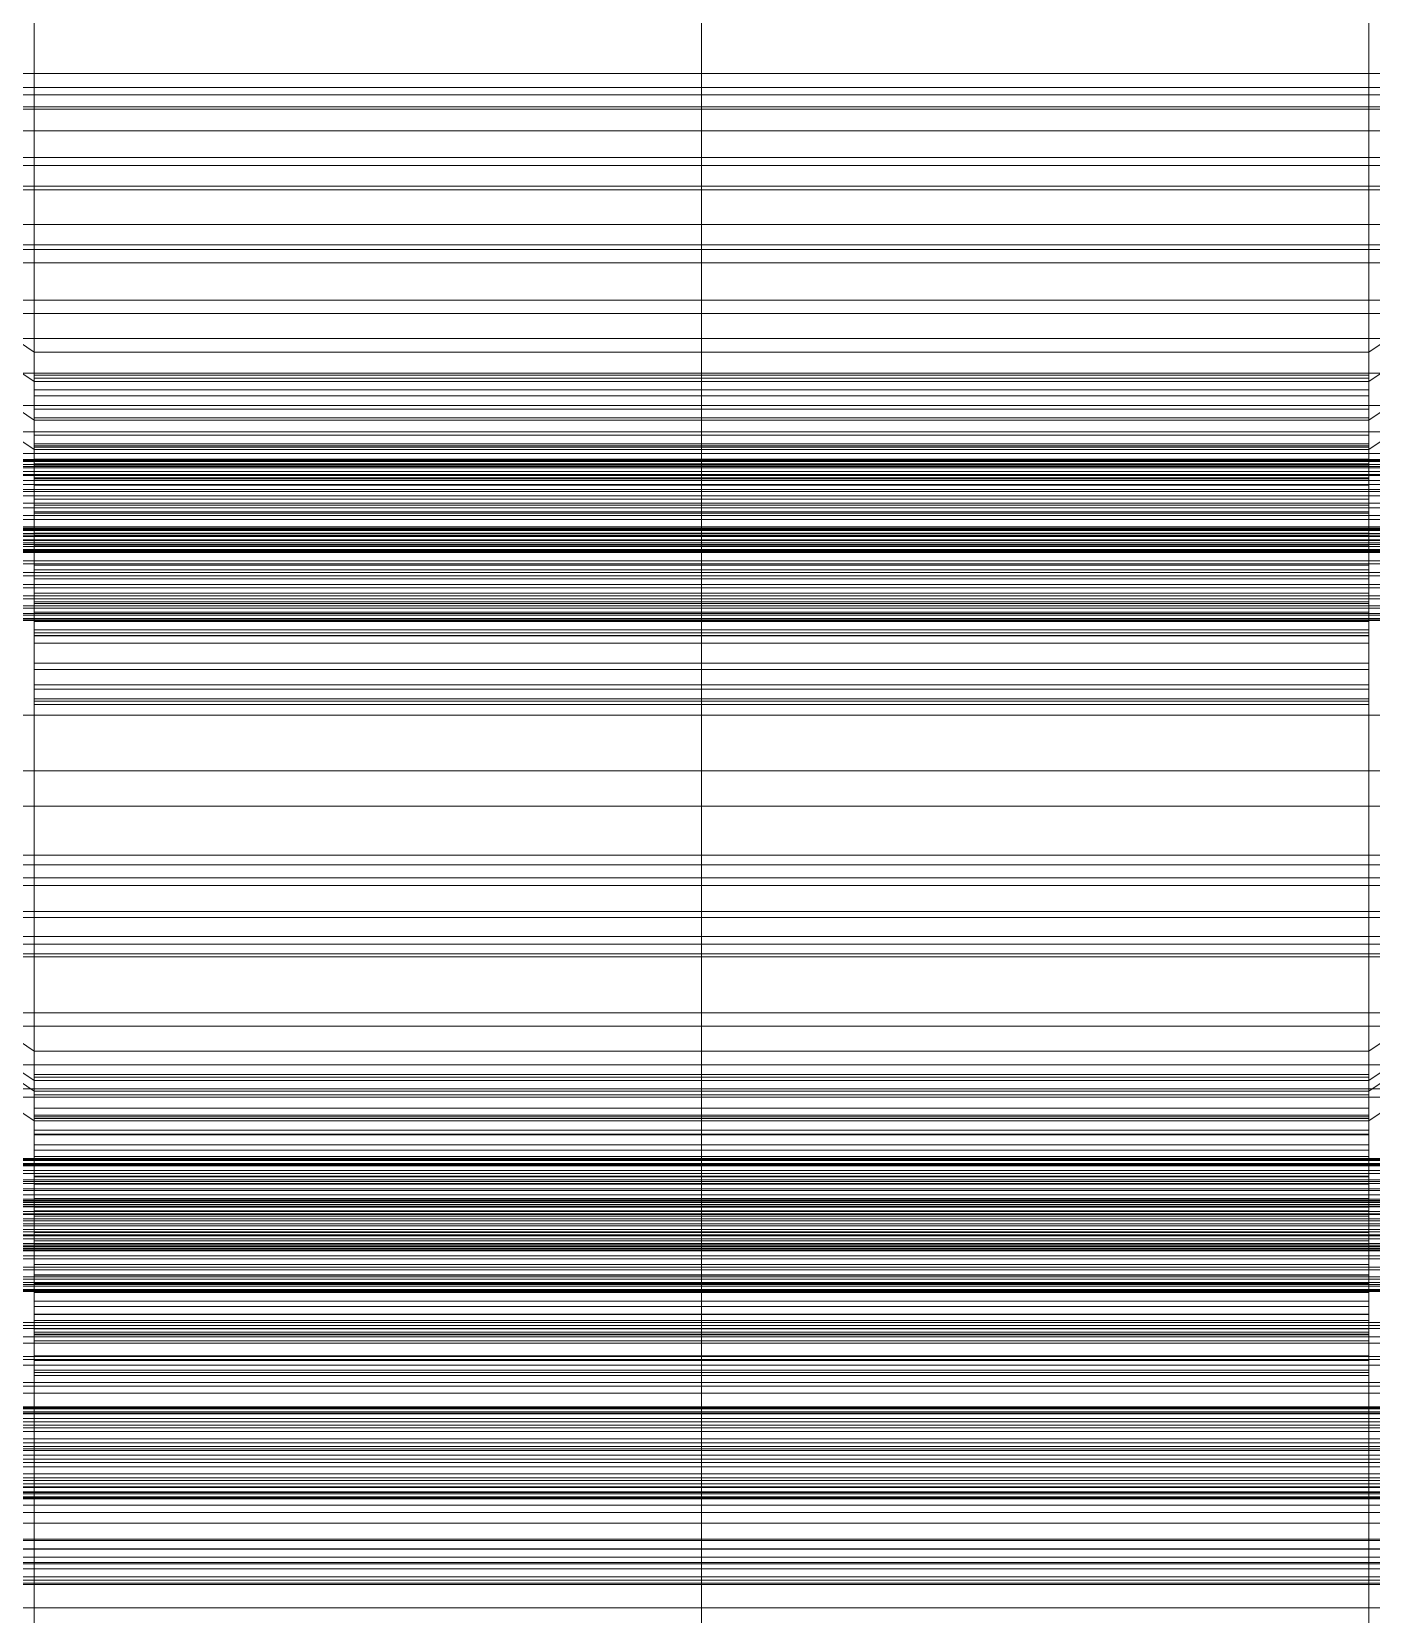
# Model space of a CAD drawing. Header units: millimetres. Extents: x -1970 to 34302, y -65268 to 6837.
# Drawn here: x -130.5 to 130.5, y -33064.7 to -32756.3 of the extents above; entities that cross this region are included whole.
import ezdxf

# ---------------------------------------------------------------- set-up
doc = ezdxf.new("R2010")
doc.units = ezdxf.units.MM
for name, color, linetype, lineweight in [('frontal_adapter-mix', 7, 'Continuous', 0), ('frontal_C01', 7, 'Continuous', 0), ('frontal_C01-mix', 7, 'Continuous', 0), ('frontal_C02', 7, 'Continuous', 0), ('frontal_C02-briq', 7, 'Continuous', 0), ('frontal_mezcladora', 7, 'Continuous', 0), ('frontal_tolva', 7, 'Continuous', 0)]:
    doc.layers.add(name, color=color, linetype=linetype, lineweight=lineweight)

msp = doc.modelspace()

# ---------------------------------------------------------------- linework, layer by layer
at = {"layer": 'frontal_adapter-mix'}
for p, q in [((-150, -33000), (150, -33000)), ((150, -33050), (-150, -33050))]:
    msp.add_line(p, q, dxfattribs=at)
at = {"layer": 'frontal_C01'}
for p, q in [((-130, -32818.682), (-130, -32682.444)), ((0, -32818.682), (0, -32682.444)), ((130, -32818.682), (130, -32682.444)), ((-130, -32688.163), (-130, -32824.401)), ((0, -32688.163), (0, -32824.401)), ((130, -32688.163), (130, -32824.401)), ((-130, -32818.682), (-228.298, -32753.083)), ((228.298, -32753.083), (130, -32818.682)), ((-228.298, -32758.802), (-130, -32824.401)), ((130, -32824.401), (228.298, -32758.802)), ((-425, -32770.924), (425, -32770.924)), ((425, -32782.355), (-425, -32782.355)), ((425, -32786.386), (-425, -32786.386)), ((-425, -32797.817), (425, -32797.817)), ((-130, -32954.92), (-130, -32818.682)), ((0, -32818.682), (-130, -32818.682)), ((0, -32954.92), (0, -32818.682)), ((130, -32818.682), (0, -32818.682)), ((130, -32954.92), (130, -32818.682)), ((-130, -32824.401), (-130, -32823.224)), ((-130, -32823.224), (-130, -32823.777)), ((-130, -32823.224), (130, -32823.224)), ((-130, -32823.777), (-130, -32826.021)), ((-130, -32823.777), (130, -32823.777)), ((-130, -32824.401), (-130, -32960.639)), ((-130, -32824.401), (0, -32824.401)), ((-130, -32827.226), (-130, -32824.401)), ((-130, -32824.401), (130, -32824.401)), ((0, -32824.401), (0, -32960.639)), ((0, -32824.401), (130, -32824.401)), ((130, -32823.777), (130, -32823.224)), ((130, -32823.224), (130, -32824.401)), ((130, -32826.021), (130, -32823.777)), ((130, -32824.401), (130, -32960.639)), ((130, -32824.401), (130, -32827.226)), ((-130, -32826.021), (-130, -32829.803)), ((-130, -32826.021), (130, -32826.021)), ((-130, -32831.508), (-130, -32827.226)), ((-130, -32827.226), (130, -32827.226)), ((130, -32829.803), (130, -32826.021)), ((130, -32827.226), (130, -32831.508)), ((-130, -32829.803), (-130, -32834.866)), ((-130, -32829.803), (130, -32829.803)), ((130, -32834.866), (130, -32829.803)), ((-130, -32836.954), (-130, -32831.508)), ((-130, -32831.508), (130, -32831.508)), ((130, -32831.508), (130, -32836.954)), ((-130, -32834.866), (-130, -32840.864)), ((-130, -32834.866), (130, -32834.866)), ((130, -32840.864), (130, -32834.866)), ((-148, -32839.606), (148, -32839.606)), ((-148, -32839.802), (148, -32839.802)), ((-130, -32843.194), (-130, -32836.954)), ((-130, -32836.954), (130, -32836.954)), ((130, -32836.954), (130, -32843.194)), ((-148, -32840.023), (148, -32840.023)), ((-148, -32840.597), (148, -32840.597)), ((-148, -32841.024), (148, -32841.024)), ((-148, -32841.937), (148, -32841.937)), ((-148, -32842.541), (148, -32842.541)), ((-130, -32840.864), (-130, -32847.39)), ((130, -32840.864), (-130, -32840.864)), ((130, -32847.39), (130, -32840.864)), ((-148, -32843.731), (148, -32843.731)), ((-148, -32844.471), (148, -32844.471)), ((148, -32845.856), (-148, -32845.856)), ((-130, -32849.801), (-130, -32843.194)), ((-130, -32843.194), (130, -32843.194)), ((130, -32843.194), (130, -32849.801)), ((-148, -32846.682), (148, -32846.682)), ((-148, -32848.168), (148, -32848.168)), ((-148, -32849.023), (148, -32849.023)), ((-130, -32847.39), (-130, -32853.998)), ((-130, -32847.39), (130, -32847.39)), ((130, -32853.998), (130, -32847.39)), ((-148, -32850.51), (148, -32850.51)), ((-148, -32851.335), (148, -32851.335)), ((-130, -32856.327), (-130, -32849.801)), ((-130, -32849.801), (130, -32849.801)), ((130, -32849.801), (130, -32856.327)), ((-148, -32852.721), (148, -32852.721)), ((-148, -32853.461), (148, -32853.461)), ((-148, -32854.65), (148, -32854.65)), ((-148, -32855.254), (148, -32855.254)), ((-130, -32853.998), (-130, -32860.237)), ((-130, -32853.998), (130, -32853.998)), ((130, -32860.237), (130, -32853.998)), ((-148, -32856.167), (148, -32856.167)), ((-148, -32856.595), (148, -32856.595)), ((-148, -32857.169), (148, -32857.169)), ((-148, -32857.39), (148, -32857.39)), ((-148, -32857.585), (148, -32857.585)), ((-130, -32862.325), (-130, -32856.327)), ((-130, -32856.327), (130, -32856.327)), ((130, -32856.327), (130, -32862.325)), ((-130, -32860.237), (-130, -32865.683)), ((-130, -32860.237), (130, -32860.237)), ((130, -32865.683), (130, -32860.237)), ((-130, -32867.388), (-130, -32862.325)), ((-130, -32862.325), (130, -32862.325)), ((130, -32862.325), (130, -32867.388)), ((-130, -32865.683), (-130, -32869.965)), ((-130, -32865.683), (130, -32865.683)), ((-130, -32871.171), (-130, -32867.388)), ((-130, -32867.388), (130, -32867.388)), ((130, -32869.965), (130, -32865.683)), ((130, -32867.388), (130, -32871.171)), ((-130, -32869.965), (-130, -32872.79)), ((-130, -32869.965), (130, -32869.965)), ((130, -32872.79), (130, -32869.965)), ((-130, -32873.415), (-130, -32871.171)), ((-130, -32871.171), (130, -32871.171)), ((-130, -32872.79), (-130, -32873.967)), ((-130, -32872.79), (130, -32872.79)), ((-130, -32873.967), (-130, -32873.415)), ((-130, -32873.415), (130, -32873.415)), ((130, -32871.171), (130, -32873.415)), ((130, -32873.967), (130, -32872.79)), ((130, -32873.415), (130, -32873.967)), ((-130, -32873.967), (130, -32873.967)), ((-130, -32954.92), (-228.298, -32889.321)), ((228.298, -32889.321), (130, -32954.92)), ((-228.298, -32895.04), (-130, -32960.639)), ((130, -32960.639), (228.298, -32895.04)), ((-425, -32907.162), (425, -32907.162)), ((-450, -32916.727), (450, -32916.727)), ((425, -32918.593), (-425, -32918.593)), ((425, -32922.624), (-425, -32922.624)), ((450, -32928.902), (-450, -32928.902)), ((-425, -32934.055), (425, -32934.055)), ((450, -32950.066), (-450, -32950.066)), ((-130, -33136.571), (-130, -32954.92)), ((0, -32954.92), (-130, -32954.92)), ((0, -33136.571), (0, -32954.92)), ((130, -32954.92), (0, -32954.92)), ((130, -33136.571), (130, -32954.92)), ((-130, -32960.639), (-130, -32959.462)), ((-130, -32959.462), (-130, -32960.015)), ((-130, -32959.462), (130, -32959.462)), ((-130, -32960.015), (-130, -32962.259)), ((-130, -32960.015), (130, -32960.015)), ((130, -32960.015), (130, -32959.462)), ((130, -32959.462), (130, -32960.639)), ((130, -32962.259), (130, -32960.015)), ((-450, -32962.241), (450, -32962.241)), ((-130, -32960.639), (-130, -33142.29)), ((-130, -32960.639), (0, -32960.639)), ((-130, -32963.464), (-130, -32960.639)), ((-130, -32960.639), (130, -32960.639)), ((-130, -32962.259), (-130, -32966.041)), ((-130, -32962.259), (130, -32962.259)), ((0, -32960.639), (0, -33142.29)), ((0, -32960.639), (130, -32960.639)), ((130, -32960.639), (130, -33142.29)), ((130, -32960.639), (130, -32963.464)), ((130, -32966.041), (130, -32962.259)), ((-130, -32967.746), (-130, -32963.464)), ((-130, -32963.464), (130, -32963.464)), ((-130, -32966.041), (-130, -32971.104)), ((-130, -32966.041), (130, -32966.041)), ((130, -32963.464), (130, -32967.746)), ((130, -32971.104), (130, -32966.041)), ((-130, -32973.192), (-130, -32967.746)), ((-130, -32967.746), (130, -32967.746)), ((130, -32967.746), (130, -32973.192)), ((-130, -32971.104), (-130, -32977.103)), ((-130, -32971.104), (130, -32971.104)), ((130, -32977.103), (130, -32971.104)), ((-130, -32979.432), (-130, -32973.192)), ((-130, -32973.192), (130, -32973.192)), ((130, -32973.192), (130, -32979.432)), ((-148, -32975.844), (148, -32975.844)), ((-148, -32976.04), (148, -32976.04)), ((-148, -32976.261), (148, -32976.261)), ((-148, -32976.835), (148, -32976.835)), ((-148, -32977.262), (148, -32977.262)), ((-148, -32978.175), (148, -32978.175)), ((-130, -32977.103), (-130, -32983.628)), ((130, -32977.103), (-130, -32977.103)), ((130, -32983.628), (130, -32977.103)), ((-148, -32978.779), (148, -32978.779)), ((-148, -32979.969), (148, -32979.969)), ((-148, -32980.709), (148, -32980.709)), ((-130, -32986.039), (-130, -32979.432)), ((-130, -32979.432), (130, -32979.432)), ((130, -32979.432), (130, -32986.039)), ((148, -32982.094), (-148, -32982.094)), ((-148, -32982.92), (148, -32982.92)), ((-148, -32984.407), (148, -32984.407)), ((-130, -32983.628), (-130, -32990.236)), ((-130, -32983.628), (130, -32983.628)), ((130, -32990.236), (130, -32983.628)), ((-148, -32985.261), (148, -32985.261)), ((-148, -32986.748), (148, -32986.748)), ((-148, -32987.573), (148, -32987.573)), ((-130, -32992.565), (-130, -32986.039)), ((-130, -32986.039), (130, -32986.039)), ((130, -32986.039), (130, -32992.565)), ((-148, -32988.959), (148, -32988.959)), ((-148, -32989.699), (148, -32989.699)), ((-148, -32990.888), (148, -32990.888)), ((-130, -32990.236), (-130, -32996.475)), ((-130, -32990.236), (130, -32990.236)), ((130, -32996.475), (130, -32990.236)), ((-148, -32991.493), (148, -32991.493)), ((-148, -32992.406), (148, -32992.406)), ((-148, -32992.833), (148, -32992.833)), ((-148, -32993.407), (148, -32993.407)), ((-148, -32993.628), (148, -32993.628)), ((-148, -32993.824), (148, -32993.824)), ((-130, -32998.564), (-130, -32992.565)), ((-130, -32992.565), (130, -32992.565)), ((130, -32992.565), (130, -32998.564)), ((-130, -32996.475), (-130, -33001.921)), ((-130, -32996.475), (130, -32996.475)), ((130, -33001.921), (130, -32996.475)), ((-130, -33003.627), (-130, -32998.564)), ((-130, -32998.564), (130, -32998.564)), ((130, -32998.564), (130, -33003.627)), ((-130, -33001.921), (-130, -33006.203)), ((-130, -33001.921), (130, -33001.921)), ((130, -33006.203), (130, -33001.921)), ((-130, -33007.409), (-130, -33003.627)), ((-130, -33003.627), (130, -33003.627)), ((-130, -33006.203), (-130, -33009.029)), ((-130, -33006.203), (130, -33006.203)), ((130, -33003.627), (130, -33007.409)), ((130, -33009.029), (130, -33006.203)), ((-311.15, -33007.822), (311.15, -33007.822)), ((-311.15, -33008.375), (311.15, -33008.375)), ((-311.15, -33008.999), (311.15, -33008.999)), ((-130, -33009.653), (-130, -33007.409)), ((-130, -33007.409), (130, -33007.409)), ((-130, -33009.029), (-130, -33010.205)), ((-130, -33009.029), (130, -33009.029)), ((130, -33007.409), (130, -33009.653)), ((130, -33010.205), (130, -33009.029)), ((-311.15, -33010.618), (311.15, -33010.618)), ((-311.15, -33011.824), (311.15, -33011.824)), ((-130, -33010.205), (-130, -33009.653)), ((-130, -33009.653), (130, -33009.653)), ((-130, -33010.205), (130, -33010.205)), ((130, -33009.653), (130, -33010.205)), ((-311.15, -33014.401), (311.15, -33014.401)), ((-311.15, -33016.106), (311.15, -33016.106)), ((-450, -33020.215), (450, -33020.215)), ((-311.15, -33019.464), (311.15, -33019.464)), ((-311.15, -33021.552), (311.15, -33021.552)), ((-440, -33024.204), (440, -33024.204)), ((-440, -33024.399), (440, -33024.399)), ((-440, -33024.62), (440, -33024.62)), ((-440, -33025.194), (440, -33025.194)), ((-440, -33025.622), (440, -33025.622)), ((-440, -33026.535), (440, -33026.535)), ((-440, -33027.139), (440, -33027.139)), ((311.15, -33025.462), (-311.15, -33025.462)), ((-311.15, -33027.791), (311.15, -33027.791)), ((-440, -33028.329), (440, -33028.329)), ((-440, -33029.068), (440, -33029.068)), ((440, -33030.454), (-440, -33030.454)), ((450, -33032.39), (-450, -33032.39)), ((-440, -33031.279), (440, -33031.279)), ((-440, -33032.766), (440, -33032.766)), ((-440, -33033.621), (440, -33033.621)), ((-311.15, -33031.988), (311.15, -33031.988)), ((-440, -33035.108), (440, -33035.108)), ((-440, -33035.933), (440, -33035.933)), ((-311.15, -33034.399), (311.15, -33034.399)), ((-440, -33037.318), (440, -33037.318)), ((-440, -33038.058), (440, -33038.058)), ((-440, -33039.248), (440, -33039.248)), ((-440, -33039.852), (440, -33039.852)), ((-311.15, -33038.595), (311.15, -33038.595)), ((-440, -33040.765), (440, -33040.765)), ((-440, -33041.192), (440, -33041.192)), ((-440, -33041.766), (440, -33041.766)), ((-440, -33041.988), (440, -33041.988)), ((-440, -33042.183), (440, -33042.183)), ((-425, -33043.4), (425, -33043.4)), ((-311.15, -33040.925), (311.15, -33040.925)), ((-311.15, -33044.835), (311.15, -33044.835)), ((-311.15, -33046.923), (311.15, -33046.923)), ((-311.15, -33050.281), (311.15, -33050.281)), ((-311.15, -33051.986), (311.15, -33051.986)), ((450, -33053.554), (-450, -33053.554)), ((425, -33054.831), (-425, -33054.831)), ((-311.15, -33054.563), (311.15, -33054.563)), ((-311.15, -33055.769), (311.15, -33055.769)), ((425, -33058.862), (-425, -33058.862)), ((-311.15, -33057.388), (311.15, -33057.388)), ((-311.15, -33058.012), (311.15, -33058.012)), ((-311.15, -33058.565), (311.15, -33058.565))]:
    msp.add_line(p, q, dxfattribs=at)
at = {"layer": 'frontal_C01-mix'}
msp.add_line((150, -33000), (-150, -33000), dxfattribs=at)
at = {"layer": 'frontal_C02'}
for p, q in [((-130, -32831.954), (-130, -32626.968)), ((0, -32831.954), (0, -32626.968)), ((130, -32831.954), (130, -32626.968)), ((-130, -32632.709), (-130, -32837.695)), ((0, -32632.709), (0, -32837.695)), ((130, -32632.709), (130, -32837.695)), ((300, -32764.429), (-300, -32764.429)), ((342.5, -32767.115), (-342.5, -32767.115)), ((342.5, -32768.598), (-342.5, -32768.598)), ((-130, -32831.954), (-228.298, -32766.096)), ((228.298, -32766.096), (130, -32831.954)), ((342.5, -32771.389), (-342.5, -32771.389)), ((-228.298, -32771.837), (-130, -32837.695)), ((130, -32837.695), (228.298, -32771.837)), ((342.5, -32775.615), (-342.5, -32775.615)), ((342.5, -32780.772), (-342.5, -32780.772)), ((342.5, -32787.096), (-342.5, -32787.096)), ((-342.5, -32793.833), (342.5, -32793.833)), ((300, -32798.677), (-300, -32798.677)), ((342.5, -32801.293), (-342.5, -32801.293)), ((342.5, -32808.586), (-342.5, -32808.586)), ((300, -32811.201), (-300, -32811.201)), ((342.5, -32816.045), (-342.5, -32816.045)), ((342.5, -32822.783), (-342.5, -32822.783)), ((342.5, -32829.107), (-342.5, -32829.107)), ((-130, -32962.739), (-130, -32831.954)), ((0, -32831.954), (-130, -32831.954)), ((0, -32962.739), (0, -32831.954)), ((130, -32831.954), (0, -32831.954)), ((130, -32962.739), (130, -32831.954)), ((342.5, -32834.264), (-342.5, -32834.264)), ((-130, -32837.695), (-130, -32836.602)), ((-130, -32836.602), (-130, -32837.238)), ((-130, -32836.602), (130, -32836.602)), ((130, -32837.238), (130, -32836.602)), ((130, -32836.602), (130, -32837.695)), ((342.5, -32838.489), (-342.5, -32838.489)), ((-130, -32837.238), (-130, -32839.561)), ((-130, -32837.238), (130, -32837.238)), ((-130, -32837.695), (-130, -32968.48)), ((-130, -32837.695), (0, -32837.695)), ((-130, -32840.444), (-130, -32837.695)), ((-130, -32837.695), (130, -32837.695)), ((-130, -32839.561), (-130, -32843.412)), ((-130, -32839.561), (130, -32839.561)), ((0, -32837.695), (0, -32968.48)), ((0, -32837.695), (130, -32837.695)), ((130, -32839.561), (130, -32837.238)), ((130, -32837.695), (130, -32968.48)), ((130, -32837.695), (130, -32840.444)), ((130, -32843.412), (130, -32839.561)), ((342.5, -32841.28), (-342.5, -32841.28)), ((342.5, -32842.764), (-342.5, -32842.764)), ((-130, -32844.661), (-130, -32840.444)), ((-130, -32840.444), (130, -32840.444)), ((130, -32840.444), (130, -32844.661)), ((300, -32845.45), (-300, -32845.45)), ((-130, -32843.412), (-130, -32848.529)), ((-130, -32843.412), (130, -32843.412)), ((-130, -32850.059), (-130, -32844.661)), ((-130, -32844.661), (130, -32844.661)), ((130, -32848.529), (130, -32843.412)), ((130, -32844.661), (130, -32850.059)), ((-130, -32848.529), (-130, -32854.563)), ((-130, -32848.529), (130, -32848.529)), ((130, -32854.563), (130, -32848.529)), ((-130, -32856.27), (-130, -32850.059)), ((-130, -32850.059), (130, -32850.059)), ((130, -32850.059), (130, -32856.27)), ((-148, -32852.992), (148, -32852.992)), ((-148, -32853.217), (148, -32853.217)), ((-148, -32853.379), (148, -32853.379)), ((-148, -32854.04), (148, -32854.04)), ((-148, -32854.353), (148, -32854.353)), ((-130, -32854.563), (-130, -32861.103)), ((130, -32854.563), (-130, -32854.563)), ((130, -32861.103), (130, -32854.563)), ((300, -32857.547), (-300, -32857.547)), ((-148, -32855.405), (148, -32855.405)), ((-148, -32855.847), (148, -32855.847)), ((-148, -32857.218), (148, -32857.218)), ((-148, -32857.76), (148, -32857.76)), ((-130, -32862.87), (-130, -32856.27)), ((-130, -32856.27), (130, -32856.27)), ((130, -32856.27), (130, -32862.87)), ((148, -32859.356), (-148, -32859.356)), ((-148, -32859.961), (148, -32859.961)), ((-130, -32861.103), (-130, -32867.703)), ((-130, -32861.103), (130, -32861.103)), ((130, -32867.703), (130, -32861.103)), ((-148, -32861.673), (148, -32861.673)), ((-148, -32862.299), (148, -32862.299)), ((-148, -32864.012), (148, -32864.012)), ((-130, -32869.41), (-130, -32862.87)), ((-130, -32862.87), (130, -32862.87)), ((130, -32862.87), (130, -32869.41)), ((-148, -32864.617), (148, -32864.617)), ((-148, -32866.212), (148, -32866.212)), ((-148, -32866.755), (148, -32866.755)), ((-148, -32868.125), (148, -32868.125)), ((-148, -32868.568), (148, -32868.568)), ((-148, -32869.619), (148, -32869.619)), ((-148, -32869.932), (148, -32869.932)), ((-148, -32870.593), (148, -32870.593)), ((-148, -32870.755), (148, -32870.755)), ((-130, -32867.703), (-130, -32873.913)), ((-130, -32867.703), (130, -32867.703)), ((-130, -32875.444), (-130, -32869.41)), ((-130, -32869.41), (130, -32869.41)), ((130, -32873.913), (130, -32867.703)), ((130, -32869.41), (130, -32875.444)), ((-148, -32870.981), (148, -32870.981)), ((-130, -32873.913), (-130, -32879.311)), ((-130, -32873.913), (130, -32873.913)), ((-130, -32880.561), (-130, -32875.444)), ((-130, -32875.444), (130, -32875.444)), ((130, -32879.311), (130, -32873.913)), ((130, -32875.444), (130, -32880.561)), ((-130, -32879.311), (-130, -32883.528)), ((-130, -32879.311), (130, -32879.311)), ((130, -32883.528), (130, -32879.311)), ((-130, -32884.412), (-130, -32880.561)), ((-130, -32880.561), (130, -32880.561)), ((130, -32880.561), (130, -32884.412)), ((-130, -32883.528), (-130, -32886.277)), ((-130, -32883.528), (130, -32883.528)), ((-130, -32886.735), (-130, -32884.412)), ((-130, -32884.412), (130, -32884.412)), ((130, -32886.277), (130, -32883.528)), ((130, -32884.412), (130, -32886.735)), ((-130, -32886.277), (-130, -32887.371)), ((-130, -32886.277), (130, -32886.277)), ((-130, -32887.371), (-130, -32886.735)), ((-130, -32886.735), (130, -32886.735)), ((-130, -32887.371), (130, -32887.371)), ((130, -32887.371), (130, -32886.277)), ((130, -32886.735), (130, -32887.371)), ((300, -32889.462), (-300, -32889.462)), ((-130, -32962.739), (-228.298, -32896.881)), ((228.298, -32896.881), (130, -32962.739)), ((300, -32900.308), (-300, -32900.308)), ((-228.298, -32902.622), (-130, -32968.48)), ((130, -32968.48), (228.298, -32902.622)), ((-425, -32921.124), (425, -32921.124)), ((300, -32927.714), (-300, -32927.714)), ((425, -32932.6), (-425, -32932.6)), ((425, -32935.971), (-425, -32935.971)), ((300, -32936.569), (-300, -32936.569)), ((-425, -32947.447), (425, -32947.447)), ((300, -32957.599), (-300, -32957.599)), ((-130, -33093.525), (-130, -32962.739)), ((0, -32962.739), (-130, -32962.739)), ((0, -33093.525), (0, -32962.739)), ((130, -32962.739), (0, -32962.739)), ((130, -33093.525), (130, -32962.739)), ((300, -32963.86), (-300, -32963.86)), ((-130, -32968.48), (-130, -32967.387)), ((-130, -32967.387), (-130, -32968.023)), ((-130, -32967.387), (130, -32967.387)), ((-130, -32968.023), (-130, -32970.346)), ((-130, -32968.023), (130, -32968.023)), ((-130, -32968.48), (-130, -33099.266)), ((-130, -32968.48), (0, -32968.48)), ((-130, -32971.229), (-130, -32968.48)), ((-130, -32968.48), (130, -32968.48)), ((0, -32968.48), (0, -33099.266)), ((0, -32968.48), (130, -32968.48)), ((130, -32968.023), (130, -32967.387)), ((130, -32967.387), (130, -32968.48)), ((130, -32970.346), (130, -32968.023)), ((130, -32968.48), (130, -33099.266)), ((130, -32968.48), (130, -32971.229)), ((-130, -32970.346), (-130, -32974.197)), ((-130, -32970.346), (130, -32970.346)), ((-130, -32975.447), (-130, -32971.229)), ((-130, -32971.229), (130, -32971.229)), ((130, -32974.197), (130, -32970.346)), ((130, -32971.229), (130, -32975.447)), ((-130, -32974.197), (-130, -32979.314)), ((-130, -32974.197), (130, -32974.197)), ((-130, -32980.844), (-130, -32975.447)), ((-130, -32975.447), (130, -32975.447)), ((130, -32979.314), (130, -32974.197)), ((130, -32975.447), (130, -32980.844)), ((300, -32977.08), (-300, -32977.08)), ((250, -32976.99), (-250, -32976.99)), ((300, -32980.321), (-300, -32980.321)), ((-250, -32981.769), (250, -32981.769)), ((-130, -32979.314), (-130, -32985.348)), ((-130, -32979.314), (130, -32979.314)), ((-130, -32987.055), (-130, -32980.844)), ((-130, -32980.844), (130, -32980.844)), ((130, -32985.348), (130, -32979.314)), ((130, -32980.844), (130, -32987.055)), ((300, -32984.83), (-300, -32984.83)), ((-148, -32983.777), (148, -32983.777)), ((-148, -32984.002), (148, -32984.002)), ((-148, -32984.164), (148, -32984.164)), ((-148, -32984.825), (148, -32984.825)), ((-148, -32985.138), (148, -32985.138)), ((-148, -32986.19), (148, -32986.19)), ((-148, -32986.633), (148, -32986.633)), ((-130, -32985.348), (-130, -32991.888)), ((130, -32985.348), (-130, -32985.348)), ((-130, -32993.655), (-130, -32987.055)), ((-130, -32987.055), (130, -32987.055)), ((130, -32991.888), (130, -32985.348)), ((130, -32987.055), (130, -32993.655)), ((-148, -32988.003), (148, -32988.003)), ((-148, -32988.545), (148, -32988.545)), ((148, -32990.141), (-148, -32990.141)), ((-148, -32990.746), (148, -32990.746)), ((-148, -32992.458), (148, -32992.458)), ((-148, -32993.084), (148, -32993.084)), ((-130, -32991.888), (-130, -32998.488)), ((-130, -32991.888), (130, -32991.888)), ((-130, -33000.195), (-130, -32993.655)), ((-130, -32993.655), (130, -32993.655)), ((130, -32998.488), (130, -32991.888)), ((130, -32993.655), (130, -33000.195)), ((-148, -32994.797), (148, -32994.797)), ((-148, -32995.402), (148, -32995.402)), ((-148, -32996.997), (148, -32996.997)), ((-148, -32997.54), (148, -32997.54)), ((-148, -32998.91), (148, -32998.91)), ((-148, -32999.353), (148, -32999.353)), ((-130, -32998.488), (-130, -33004.698)), ((-130, -32998.488), (130, -32998.488)), ((-130, -33006.229), (-130, -33000.195)), ((-130, -33000.195), (130, -33000.195)), ((130, -33004.698), (130, -32998.488)), ((130, -33000.195), (130, -33006.229)), ((-148, -33000.404), (148, -33000.404)), ((-148, -33000.717), (148, -33000.717)), ((-148, -33001.378), (148, -33001.378)), ((-148, -33001.54), (148, -33001.54)), ((-148, -33001.766), (148, -33001.766)), ((-130, -33004.698), (-130, -33010.096)), ((-130, -33004.698), (130, -33004.698)), ((-130, -33011.346), (-130, -33006.229)), ((-130, -33006.229), (130, -33006.229)), ((130, -33010.096), (130, -33004.698)), ((130, -33006.229), (130, -33011.346)), ((-130, -33010.096), (-130, -33014.313)), ((-130, -33010.096), (130, -33010.096)), ((-130, -33015.197), (-130, -33011.346)), ((-130, -33011.346), (130, -33011.346)), ((130, -33014.313), (130, -33010.096)), ((130, -33011.346), (130, -33015.197)), ((-130, -33014.313), (-130, -33017.062)), ((-130, -33014.313), (130, -33014.313)), ((-130, -33017.52), (-130, -33015.197)), ((-130, -33015.197), (130, -33015.197)), ((130, -33017.062), (130, -33014.313)), ((130, -33015.197), (130, -33017.52)), ((-130, -33017.062), (-130, -33018.156)), ((-130, -33017.062), (130, -33017.062)), ((-130, -33018.156), (-130, -33017.52)), ((-130, -33017.52), (130, -33017.52)), ((-130, -33018.156), (130, -33018.156)), ((130, -33018.156), (130, -33017.062)), ((130, -33017.52), (130, -33018.156)), ((-425, -33051.909), (425, -33051.909)), ((425, -33063.385), (-425, -33063.385))]:
    msp.add_line(p, q, dxfattribs=at)
at = {"layer": 'frontal_C02-briq'}
msp.add_line((-300, -33039.939), (300, -33039.939), dxfattribs=at)
at = {"layer": 'frontal_mezcladora'}
for p, q in [((-275, -33000), (275, -33000)), ((275, -33015), (-275, -33015)), ((575, -33050), (-575, -33050)), ((-275, -33050), (275, -33050))]:
    msp.add_line(p, q, dxfattribs=at)
at = {"layer": 'frontal_tolva'}
for p, q in [((-1821.5, -32842), (1821.5, -32842)), ((-1821.5, -32853), (1821.5, -32853))]:
    msp.add_line(p, q, dxfattribs=at)

doc.saveas('drawing.dxf')
